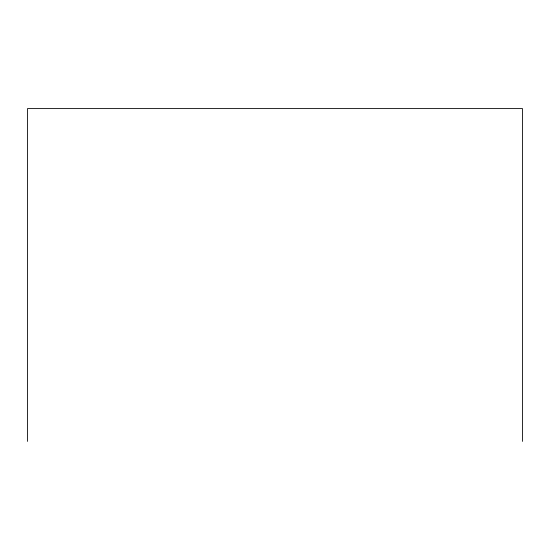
<?xml version="1.0" encoding="UTF-8"?>
<svg xmlns="http://www.w3.org/2000/svg" width="550" height="550" viewBox="0 0 550 550"><rect width="100%" height="100%" fill="white"/><g stroke="black" fill="none" stroke-linecap="round" stroke-linejoin="round"><path stroke-width="0.82" d="M522.5 441.402L522.5 108.598L27.5 108.598L27.5 441.402"/></g></svg>
